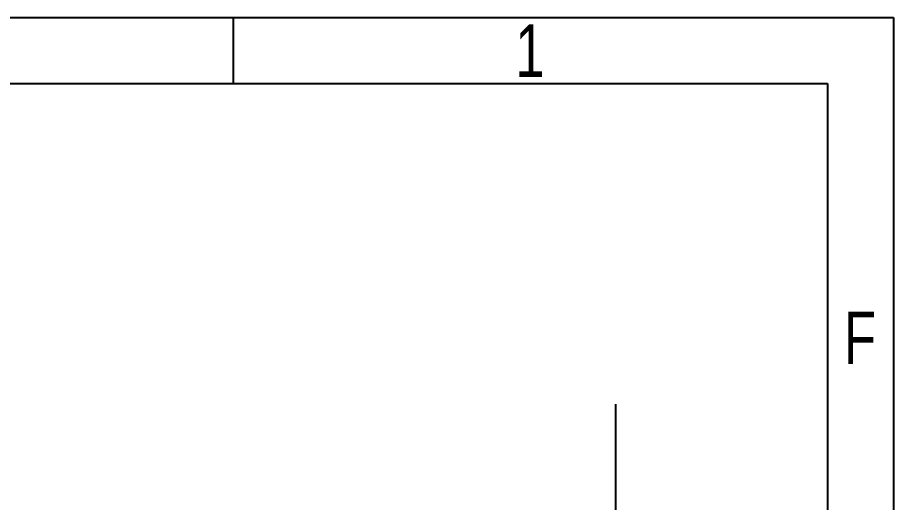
# Model space of a CAD drawing. Header units: millimetres. Extents: x -116399 to 112199, y -90759 to -31335.
# Drawn here: x 26656 to 32031, y -70488 to -67512 of the extents above; entities that cross this region are included whole.
import ezdxf

# ---------------------------------------------------------------- set-up
doc = ezdxf.new("R2010")
doc.units = ezdxf.units.MM
doc.styles.add('SLDTEXTSTYLE0', font='TXT', dxfattribs={"width": 0.75})

# ---------------------------------------------------------------- blocks, each defined once
blk = doc.blocks.new('1_50 TERRANOVA oriz A3')
at = {"color": 7, "linetype": 'Continuous'}
for p, q in [((0, 0), (20000, 0)), ((17500, -250), (17500, 0)), ((20000, 0), (20000, -14350)), ((250, -250), (19750, -250)), ((19750, -250), (19750, -14100))]:
    blk.add_line(p, q, dxfattribs=at)
at = {"color": 7, "linetype": 'Continuous', "char_height": 198.4, "attachment_point": 2, "style": 'SLDTEXTSTYLE0'}
for s, insert in [('1', (18623, -26.4)), ('F', (19872.9, -1113.9))]:
    blk.add_mtext(s, dxfattribs=dict(at, insert=insert))

msp = doc.modelspace()

# ---------------------------------------------------------------- linework, layer by layer
msp.add_line((30326.28, -69884.682), (30326.28, -75537.291))

# ---------------------------------------------------------------- block references
at = {"xscale": 1.62, "yscale": 1.62, "zscale": 1.62}
msp.add_blockref('1_50 TERRANOVA oriz A3', (-368.557, -67512.106), dxfattribs=at)

doc.saveas('drawing.dxf')
